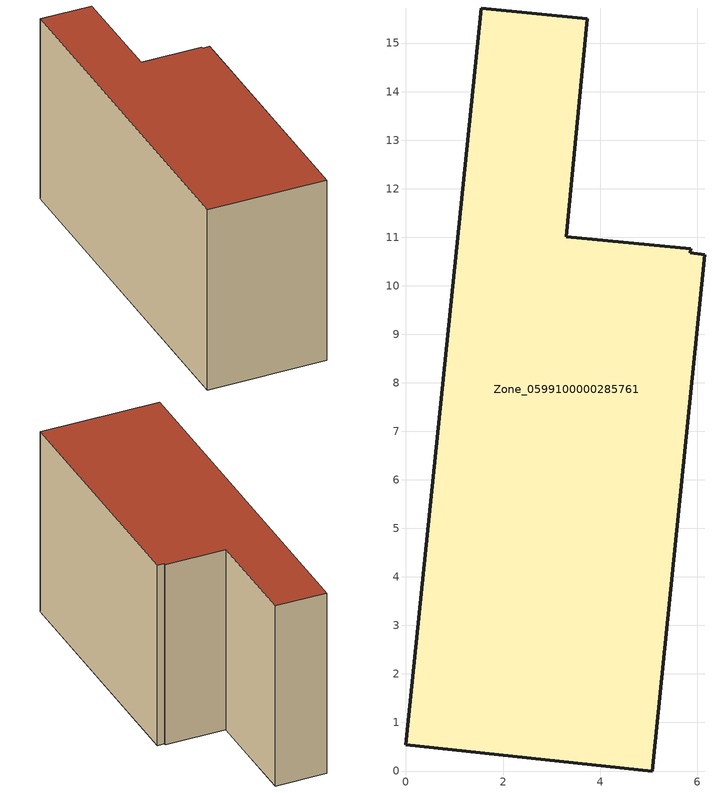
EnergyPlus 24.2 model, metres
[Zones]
Zone_0599100000285761
 floor ground (C_G): 5.07,0 0,0.54 1.55,15.72 3.73,15.5 3.3,11.01 5.87,10.76 5.86,10.68 6.15,10.64 z0
 wall outside (C_F): 3.73,15.5 1.55,15.72 0,0.54 5.07,0 6.15,10.64 5.86,10.68 5.87,10.76 3.3,11.01 3.73,15.5 z0:8.27
 roof outside (C_R): 5.07,0 6.15,10.64 5.86,10.68 5.87,10.76 3.3,11.01 3.73,15.5 1.55,15.72 0,0.54 z8.27
[BUILDING]
Pand.0599100000285761: North Axis=0; Terrain=City; Loads Convergence Tolerance Value=0.04; Temperature Convergence Tolerance Value=0.4; Solar Distribution=FullExterior; Maximum Number of Warmup Days=25; Minimum Number of Warmup Days=1
[Site:Location]
Rotterdam.The.Hague.AP_ZH_NLD Design_Conditions: Latitude=51.96; Longitude=4.45; Time Zone=1; Elevation=-4.5
[SITE:GROUNDTEMPERATURE:BUILDINGSURFACE]
18, 18, 18, 18, 18, 18, 18, 18, 18, 18, 18, 18
[MATERIAL] Thermal Absorptance=0.9; Solar Absorptance=0.7; Visible Absorptance=0.7
Name | Roughness | Thickness | Conductivity | Density | Specific Heat
G.TI.1975-1991 | MediumSmooth | 0.15 | 0.288461 | 540 | 1210
F.TI.1975-1991 | Rough | 0.3 | 0.230769 | 1920 | 840
R.TI.1975-1991 | MediumRough | 0.2 | 0.153846 | 1500 | 1000
[CONSTRUCTION]
C_G: G.TI.1975-1991
C_F: F.TI.1975-1991
C_R: R.TI.1975-1991
[ZONE]
Zone_0599100000285761: Type=1; Multiplier=1; Ceiling Height=Autocalculate; Volume=Autocalculate; Floor Area=autocalculate; Part of Total Floor Area=Yes
[ZONEINFILTRATION:DESIGNFLOWRATE]
Infil_Zone_0599100000285761: Zone or ZoneList or Space or SpaceList=Zone_0599100000285761; Schedule=AlwaysOn; Design Flow Rate Calculation Method=Flow/Area; Flow Rate per Floor Area=0.003; Constant Term Coefficient=1; Temperature Term Coefficient=0; Velocity Term Coefficient=0; Velocity Squared Term Coefficient=0
[HVACTEMPLATE:ZONE:IDEALLOADSAIRSYSTEM]
Zone_0599100000285761: Maximum Heating Supply Air Temperature=50; Minimum Cooling Supply Air Temperature=13; Maximum Heating Supply Air Humidity Ratio=0.0156; Minimum Cooling Supply Air Humidity Ratio=0.0077; Heating Limit=NoLimit; Cooling Limit=NoLimit; Dehumidification Control Type=ConstantSensibleHeatRatio; Cooling Sensible Heat Ratio=0.7; Dehumidification Setpoint=60; Humidification Control Type=None; Humidification Setpoint=30; Outdoor Air Method=None; Outdoor Air Flow Rate per Person=0.00944; Outdoor Air Flow Rate per Zone Floor Area=0; Outdoor Air Flow Rate per Zone=0; Demand Controlled Ventilation Type=None; Outdoor Air Economizer Type=NoEconomizer; Heat Recovery Type=None; Sensible Heat Recovery Effectiveness=0.7; Latent Heat Recovery Effectiveness=0.65
[ZONECONTROL:THERMOSTAT]
ThermostatControl_Zone_0599100000285761: Zone or ZoneList=Zone_0599100000285761; Control Type Schedule=DualSetpointControlType; Control 1=Thermostat_Zone_0599100000285761; Temperature Difference Between Cutout And Setpoint=0
[THERMOSTATSETPOINT:DUALSETPOINT]
Thermostat_Zone_0599100000285761: Heating Setpoint Temperature Schedule=HeatingSetpoint_Zone_0599100000285761; Cooling Setpoint Temperature Schedule=CoolingSetpoint_Zone_0599100000285761
[SCHEDULE:COMPACT]
HeatingSetpoint_Zone_0599100000285761: Through: 12/31, For: AllDays, Until: 24:00, 21
CoolingSetpoint_Zone_0599100000285761: Through: 12/31, For: AllDays, Until: 24:00, 24
DualSetpointControlType: Through: 12/31, For: AllDays, Until: 24:00, 4
AlwaysOn: Through: 12/31, For: AllDays, Until: 24:00, 1
